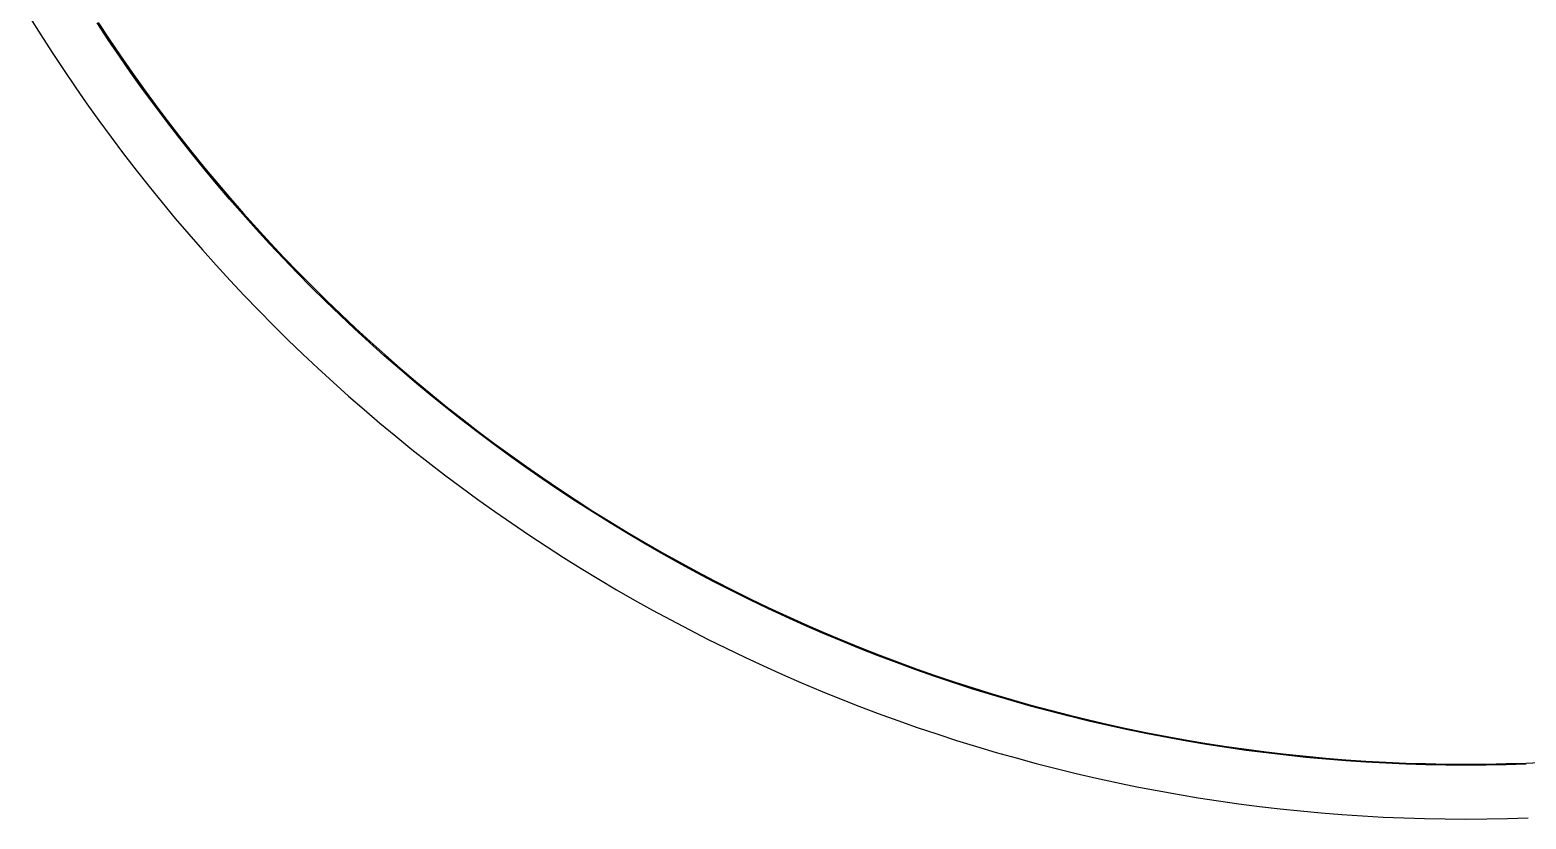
# Model space of a CAD drawing. Extents: x -18 to 132, y -42 to 114.
# Drawn here: x -12 to 56.8, y -41.5 to -5.2 of the extents above; entities that cross this region are included whole.
import ezdxf

# ---------------------------------------------------------------- set-up
doc = ezdxf.new("R2010")
doc.units = 0

msp = doc.modelspace()

# ---------------------------------------------------------------- linework, layer by layer
for p, q in [((-11.98, -4.6557), (-11.4762, -5.46231)), ((-11.4762, -5.46231), (-10.9624, -6.26268)), ((-8.381, -5.68166), (-8.8878, -4.91299)), ((-8.84589, -4.88574), (-8.33943, -5.65387)), ((-7.86481, -6.44403), (-8.381, -5.68166)), ((-8.33943, -5.65387), (-7.82358, -6.41574)), ((-10.9624, -6.26268), (-10.4389, -7.05669)), ((-7.33929, -7.2), (-7.86481, -6.44403)), ((-7.82358, -6.41574), (-7.29842, -7.17122)), ((-10.4389, -7.05669), (-9.90567, -7.84421)), ((-6.80455, -7.94948), (-7.33929, -7.2)), ((-7.29842, -7.17122), (-6.76402, -7.92018)), ((-9.90567, -7.84421), (-9.36282, -8.62512)), ((-6.26064, -8.69234), (-6.80455, -7.94948)), ((-6.76402, -7.92018), (-6.22047, -8.66255)), ((-9.36282, -8.62512), (-8.81042, -9.39932)), ((-5.70766, -9.42847), (-6.26064, -8.69234)), ((-6.22047, -8.66255), (-5.66786, -9.39818)), ((-8.81042, -9.39932), (-8.24858, -10.1667)), ((-5.14569, -10.1577), (-5.70766, -9.42847)), ((-5.66786, -9.39818), (-5.10626, -10.127)), ((-8.24858, -10.1667), (-7.67735, -10.9271)), ((-4.5748, -10.8801), (-5.14569, -10.1577)), ((-5.10626, -10.127), (-4.53577, -10.8488)), ((-7.67735, -10.9271), (-7.09685, -11.6804)), ((-3.9951, -11.5954), (-4.5748, -10.8801)), ((-4.53577, -10.8488), (-3.95645, -11.5636)), ((-7.09685, -11.6804), (-6.50713, -12.4266)), ((-3.40666, -12.3035), (-3.9951, -11.5954)), ((-3.95645, -11.5636), (-3.36841, -12.2713)), ((-2.80959, -13.0043), (-3.40666, -12.3035)), ((-3.36841, -12.2713), (-2.77173, -12.9716)), ((-6.50713, -12.4266), (-5.90831, -13.1655)), ((-2.20395, -13.6977), (-2.80959, -13.0043)), ((-2.77173, -12.9716), (-2.16649, -13.6646)), ((-5.90831, -13.1655), (-5.30046, -13.8969)), ((-1.58986, -14.3837), (-2.20395, -13.6977)), ((-2.16649, -13.6646), (-1.55281, -14.3501)), ((-5.30046, -13.8969), (-4.68369, -14.6209)), ((-0.96738, -15.0621), (-1.58986, -14.3837)), ((-1.55281, -14.3501), (-0.93076, -15.0281)), ((-4.68369, -14.6209), (-4.05806, -15.3372)), ((-0.33662, -15.7328), (-0.96738, -15.0621)), ((-0.93076, -15.0281), (-0.30041, -15.6983)), ((-4.05806, -15.3372), (-3.42371, -16.0458)), ((0.30231, -16.3957), (-0.33662, -15.7328)), ((-0.30041, -15.6983), (0.33809, -16.3607)), ((-3.42371, -16.0458), (-2.7807, -16.7466)), ((0.94933, -17.0507), (0.30231, -16.3957)), ((0.33809, -16.3607), (0.98468, -17.0153)), ((-2.7807, -16.7466), (-2.12915, -17.4394)), ((1.60432, -17.6977), (0.94933, -17.0507)), ((0.98468, -17.0153), (1.63925, -17.6619)), ((-2.12915, -17.4394), (-1.46913, -18.1242)), ((2.26723, -18.3366), (1.60432, -17.6977)), ((1.63925, -17.6619), (2.3017, -18.3004)), ((-1.46913, -18.1242), (-0.80077, -18.8008)), ((2.93791, -18.9674), (2.26723, -18.3366)), ((2.3017, -18.3004), (2.97194, -18.9308)), ((-0.80077, -18.8008), (-0.12416, -19.4691)), ((3.6163, -19.5899), (2.93791, -18.9674)), ((2.97194, -18.9308), (3.64987, -19.5528)), ((-0.12416, -19.4691), (0.56061, -20.1292)), ((4.30226, -20.2039), (3.6163, -19.5899)), ((3.64987, -19.5528), (4.33539, -20.1665)), ((0.56061, -20.1292), (1.25343, -20.7807)), ((4.99571, -20.8096), (4.30226, -20.2039)), ((4.33539, -20.1665), (5.02837, -20.7717)), ((1.25343, -20.7807), (1.95419, -21.4237)), ((5.69655, -21.4067), (4.99571, -20.8096)), ((5.02837, -20.7717), (5.72873, -21.3684)), ((1.95419, -21.4237), (2.66278, -22.0581)), ((6.40465, -21.9951), (5.69655, -21.4067)), ((5.72873, -21.3684), (6.43637, -21.9565)), ((7.11992, -22.5748), (6.40465, -21.9951)), ((6.43637, -21.9565), (7.15117, -22.5358)), ((2.66278, -22.0581), (3.3791, -22.6837)), ((3.3791, -22.6837), (4.10306, -23.3005)), ((7.84225, -23.1457), (7.11992, -22.5748)), ((7.15117, -22.5358), (7.87302, -23.1063)), ((4.10306, -23.3005), (4.83453, -23.9083)), ((8.57153, -23.7077), (7.84225, -23.1457)), ((7.87302, -23.1063), (8.60182, -23.6679)), ((4.83453, -23.9083), (5.57339, -24.5071)), ((9.30766, -24.2606), (8.57153, -23.7077)), ((8.60182, -23.6679), (9.33745, -24.2205)), ((5.57339, -24.5071), (6.31956, -25.0968)), ((10.0505, -24.8046), (9.30766, -24.2606)), ((9.33745, -24.2205), (10.0798, -24.764)), ((6.31956, -25.0968), (7.07291, -25.6774)), ((10.8, -25.3393), (10.0505, -24.8046)), ((10.0798, -24.764), (10.8288, -25.2984)), ((11.556, -25.8648), (10.8, -25.3393)), ((10.8288, -25.2984), (11.5843, -25.8236)), ((7.07291, -25.6774), (7.83331, -26.2486)), ((12.3183, -26.381), (11.556, -25.8648)), ((11.5843, -25.8236), (12.3461, -26.3394)), ((7.83331, -26.2486), (8.60068, -26.8104)), ((13.087, -26.8878), (12.3183, -26.381)), ((12.3461, -26.3394), (13.1143, -26.8459)), ((8.60068, -26.8104), (9.37488, -27.3628)), ((9.37488, -27.3628), (10.1558, -27.9057)), ((13.8618, -27.3851), (13.087, -26.8878)), ((13.1143, -26.8459), (13.8886, -27.3429)), ((14.6427, -27.8729), (13.8618, -27.3851)), ((13.8886, -27.3429), (14.6689, -27.8304)), ((10.1558, -27.9057), (10.9433, -28.4389)), ((15.4294, -28.3511), (14.6427, -27.8729)), ((14.6689, -27.8304), (15.4552, -28.3082)), ((10.9433, -28.4389), (11.7373, -28.9624)), ((16.222, -28.8196), (15.4294, -28.3511)), ((15.4552, -28.3082), (16.2472, -28.7764)), ((17.0203, -29.2783), (16.222, -28.8196)), ((16.2472, -28.7764), (17.045, -29.2348)), ((11.7373, -28.9624), (12.5377, -29.4762)), ((12.5377, -29.4762), (13.3443, -29.98)), ((17.8242, -29.7272), (17.0203, -29.2783)), ((17.045, -29.2348), (17.8483, -29.6833)), ((13.3443, -29.98), (14.157, -30.474)), ((18.6335, -30.1661), (17.8242, -29.7272)), ((17.8483, -29.6833), (18.657, -30.122)), ((19.4481, -30.5952), (18.6335, -30.1661)), ((18.657, -30.122), (19.4711, -30.5508)), ((14.157, -30.474), (14.9758, -30.9579)), ((20.2679, -31.0141), (19.4481, -30.5952)), ((19.4711, -30.5508), (20.2904, -30.9695)), ((14.9758, -30.9579), (15.8004, -31.4317)), ((15.8004, -31.4317), (16.6308, -31.8954)), ((21.0928, -31.423), (20.2679, -31.0141)), ((20.2904, -30.9695), (21.1147, -31.3781)), ((21.9227, -31.8218), (21.0928, -31.423)), ((21.1147, -31.3781), (21.9441, -31.7766)), ((16.6308, -31.8954), (17.4668, -32.3489)), ((22.7574, -32.2103), (21.9227, -31.8218)), ((21.9441, -31.7766), (22.7782, -32.1649)), ((23.5968, -32.5886), (22.7574, -32.2103)), ((22.7782, -32.1649), (23.617, -32.5429)), ((17.4668, -32.3489), (18.3083, -32.7921)), ((18.3083, -32.7921), (19.1551, -33.2249)), ((24.4408, -32.9565), (23.5968, -32.5886)), ((23.617, -32.5429), (24.4604, -32.9106)), ((25.2892, -33.3141), (24.4408, -32.9565)), ((24.4604, -32.9106), (25.3083, -33.2679)), ((19.1551, -33.2249), (20.0072, -33.6473)), ((20.0072, -33.6473), (20.8645, -34.0592)), ((26.1419, -33.6612), (25.2892, -33.3141)), ((25.3083, -33.2679), (26.1605, -33.6147)), ((26.9989, -33.9978), (26.1419, -33.6612)), ((26.1605, -33.6147), (27.0169, -33.9511)), ((20.8645, -34.0592), (21.7267, -34.4605)), ((27.8599, -34.3239), (26.9989, -33.9978)), ((27.0169, -33.9511), (27.8773, -34.277)), ((28.7248, -34.6393), (27.8599, -34.3239)), ((27.8773, -34.277), (28.7417, -34.5923)), ((21.7267, -34.4605), (22.5938, -34.8513)), ((22.5938, -34.8513), (23.4656, -35.2313)), ((29.5936, -34.9442), (28.7248, -34.6393)), ((28.7417, -34.5923), (29.6099, -34.8969)), ((30.466, -35.2383), (29.5936, -34.9442)), ((29.6099, -34.8969), (30.4817, -35.1909)), ((23.4656, -35.2313), (24.342, -35.6007)), ((24.342, -35.6007), (25.2229, -35.9592)), ((31.342, -35.5218), (30.466, -35.2383)), ((30.4817, -35.1909), (31.3571, -35.4741)), ((32.2214, -35.7944), (31.342, -35.5218)), ((31.3571, -35.4741), (32.2359, -35.7466)), ((25.2229, -35.9592), (26.1081, -36.3069)), ((26.1081, -36.3069), (26.9976, -36.6438)), ((33.1041, -36.0563), (32.2214, -35.7944)), ((32.2359, -35.7466), (33.118, -36.0083)), ((33.9899, -36.3073), (33.1041, -36.0563)), ((33.118, -36.0083), (34.0032, -36.2591)), ((34.8787, -36.5474), (33.9899, -36.3073)), ((34.0032, -36.2591), (34.8914, -36.4991)), ((26.9976, -36.6438), (27.891, -36.9697)), ((27.891, -36.9697), (28.7885, -37.2846)), ((35.7704, -36.7766), (34.8787, -36.5474)), ((34.8914, -36.4991), (35.7826, -36.7281)), ((36.6649, -36.9948), (35.7704, -36.7766)), ((35.7826, -36.7281), (36.6764, -36.9462)), ((37.5619, -37.202), (36.6649, -36.9948)), ((36.6764, -36.9462), (37.5729, -37.1533)), ((28.7885, -37.2846), (29.6897, -37.5884)), ((29.6897, -37.5884), (30.5945, -37.8812)), ((38.4615, -37.3983), (37.5619, -37.202)), ((37.5729, -37.1533), (38.4718, -37.3493)), ((39.3634, -37.5834), (38.4615, -37.3983)), ((38.4718, -37.3493), (39.3731, -37.5344)), ((40.2674, -37.7575), (39.3634, -37.5834)), ((39.3731, -37.5344), (40.2766, -37.7083)), ((41.1736, -37.9205), (40.2674, -37.7575)), ((40.2766, -37.7083), (41.1821, -37.8712)), ((30.5945, -37.8812), (31.5029, -38.1629)), ((31.5029, -38.1629), (32.4147, -38.4334)), ((32.4147, -38.4334), (33.3298, -38.6926)), ((42.0817, -38.0723), (41.1736, -37.9205)), ((41.1821, -37.8712), (42.0896, -38.0229)), ((42.9915, -38.213), (42.0817, -38.0723)), ((42.0896, -38.0229), (42.9989, -38.1635)), ((43.9031, -38.3425), (42.9915, -38.213)), ((42.9989, -38.1635), (43.9098, -38.2929)), ((44.8161, -38.4608), (43.9031, -38.3425)), ((43.9098, -38.2929), (44.8223, -38.4111)), ((45.7306, -38.5679), (44.8161, -38.4608)), ((44.8223, -38.4111), (45.7361, -38.5182)), ((33.3298, -38.6926), (34.2479, -38.9407)), ((34.2479, -38.9407), (35.169, -39.1774)), ((35.169, -39.1774), (36.093, -39.4028)), ((46.6463, -38.6637), (45.7306, -38.5679)), ((45.7361, -38.5182), (46.6512, -38.614)), ((47.5631, -38.7484), (46.6463, -38.6637)), ((46.6512, -38.614), (47.5674, -38.6985)), ((48.4808, -38.8217), (47.5631, -38.7484)), ((47.5674, -38.6985), (48.4845, -38.7719)), ((49.3994, -38.8838), (48.4808, -38.8217)), ((48.4845, -38.7719), (49.4025, -38.8339)), ((50.3187, -38.9346), (49.3994, -38.8838)), ((49.4025, -38.8339), (50.3212, -38.8847)), ((51.2385, -38.9742), (50.3187, -38.9346)), ((50.3212, -38.8847), (51.2404, -38.9242)), ((52.1588, -39.0024), (51.2385, -38.9742)), ((51.2404, -38.9242), (52.16, -38.9524)), ((53.0793, -39.0193), (52.1588, -39.0024)), ((52.16, -38.9524), (53.08, -38.9693)), ((54, -39.025), (53.0793, -39.0193)), ((53.08, -38.9693), (54, -38.975)), ((54, -38.975), (54.92, -38.9693)), ((54.9207, -39.0193), (54, -39.025)), ((54.92, -38.9693), (55.84, -38.9524)), ((55.8412, -39.0024), (54.9207, -39.0193)), ((55.84, -38.9524), (56.7596, -38.9242)), ((56.7615, -38.9742), (55.8412, -39.0024)), ((56.7596, -38.9242), (57.6788, -38.8847)), ((36.093, -39.4028), (37.0197, -39.6169)), ((37.0197, -39.6169), (37.9489, -39.8196)), ((37.9489, -39.8196), (38.8805, -40.0108)), ((38.8805, -40.0108), (39.8144, -40.1907)), ((39.8144, -40.1907), (40.7505, -40.359)), ((40.7505, -40.359), (41.6885, -40.5159)), ((41.6885, -40.5159), (42.6284, -40.6612)), ((42.6284, -40.6612), (43.57, -40.795)), ((43.57, -40.795), (44.5132, -40.9172)), ((44.5132, -40.9172), (45.4578, -41.0278)), ((45.4578, -41.0278), (46.4037, -41.1268)), ((46.4037, -41.1268), (47.3507, -41.2142)), ((47.3507, -41.2142), (48.2988, -41.29)), ((48.2988, -41.29), (49.2477, -41.3542)), ((49.2477, -41.3542), (50.1973, -41.4066)), ((50.1973, -41.4066), (51.1474, -41.4475)), ((51.1474, -41.4475), (52.0981, -41.4767)), ((52.0981, -41.4767), (53.049, -41.4942)), ((53.049, -41.4942), (54, -41.5)), ((54, -41.5), (54.951, -41.4942)), ((54.951, -41.4942), (55.9019, -41.4767)), ((55.9019, -41.4767), (56.8526, -41.4475))]:
    msp.add_line(p, q)

doc.saveas('drawing.dxf')
